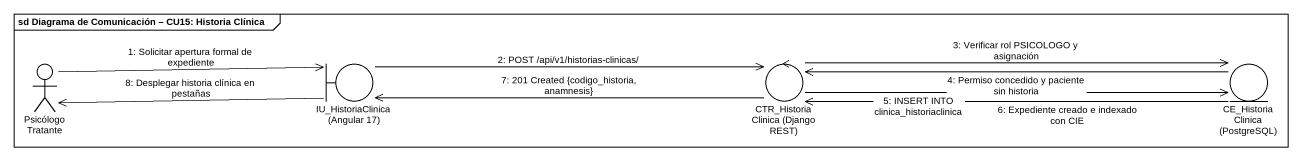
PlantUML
@startuml
mainframe sd Diagrama de Comunicación – CU15: Historia Clínica
actor "Psicólogo Tratante" as Psicólogo_Tratante
boundary "IU_HistoriaClinica (Angular 17)" as IU_HistoriaClinica_Angular
control "CTR_HistoriaClinica (Django REST)" as CTR_HistoriaClinica_Django
entity "CE_HistoriaClinica (PostgreSQL)" as CE_HistoriaClinica
Psicólogo_Tratante -right-> IU_HistoriaClinica_Angular : 1: Solicitar apertura formal de expediente
IU_HistoriaClinica_Angular -left-> Psicólogo_Tratante : 8: Desplegar historia clínica en pestañas
IU_HistoriaClinica_Angular -right-> CTR_HistoriaClinica_Django : 2: POST /api/v1/historias-clinicas/
CTR_HistoriaClinica_Django -left-> IU_HistoriaClinica_Angular : 7: 201 Created {codigo_historia, anamnesis}
CTR_HistoriaClinica_Django -right-> CE_HistoriaClinica : 3: Verificar rol PSICOLOGO y asignación
CTR_HistoriaClinica_Django -right-> CE_HistoriaClinica : 5: INSERT INTO clinica_historiaclinica
CE_HistoriaClinica -left-> CTR_HistoriaClinica_Django : 4: Permiso concedido y paciente sin historia
CE_HistoriaClinica -left-> CTR_HistoriaClinica_Django : 6: Expediente creado e indexado con CIE
@enduml
